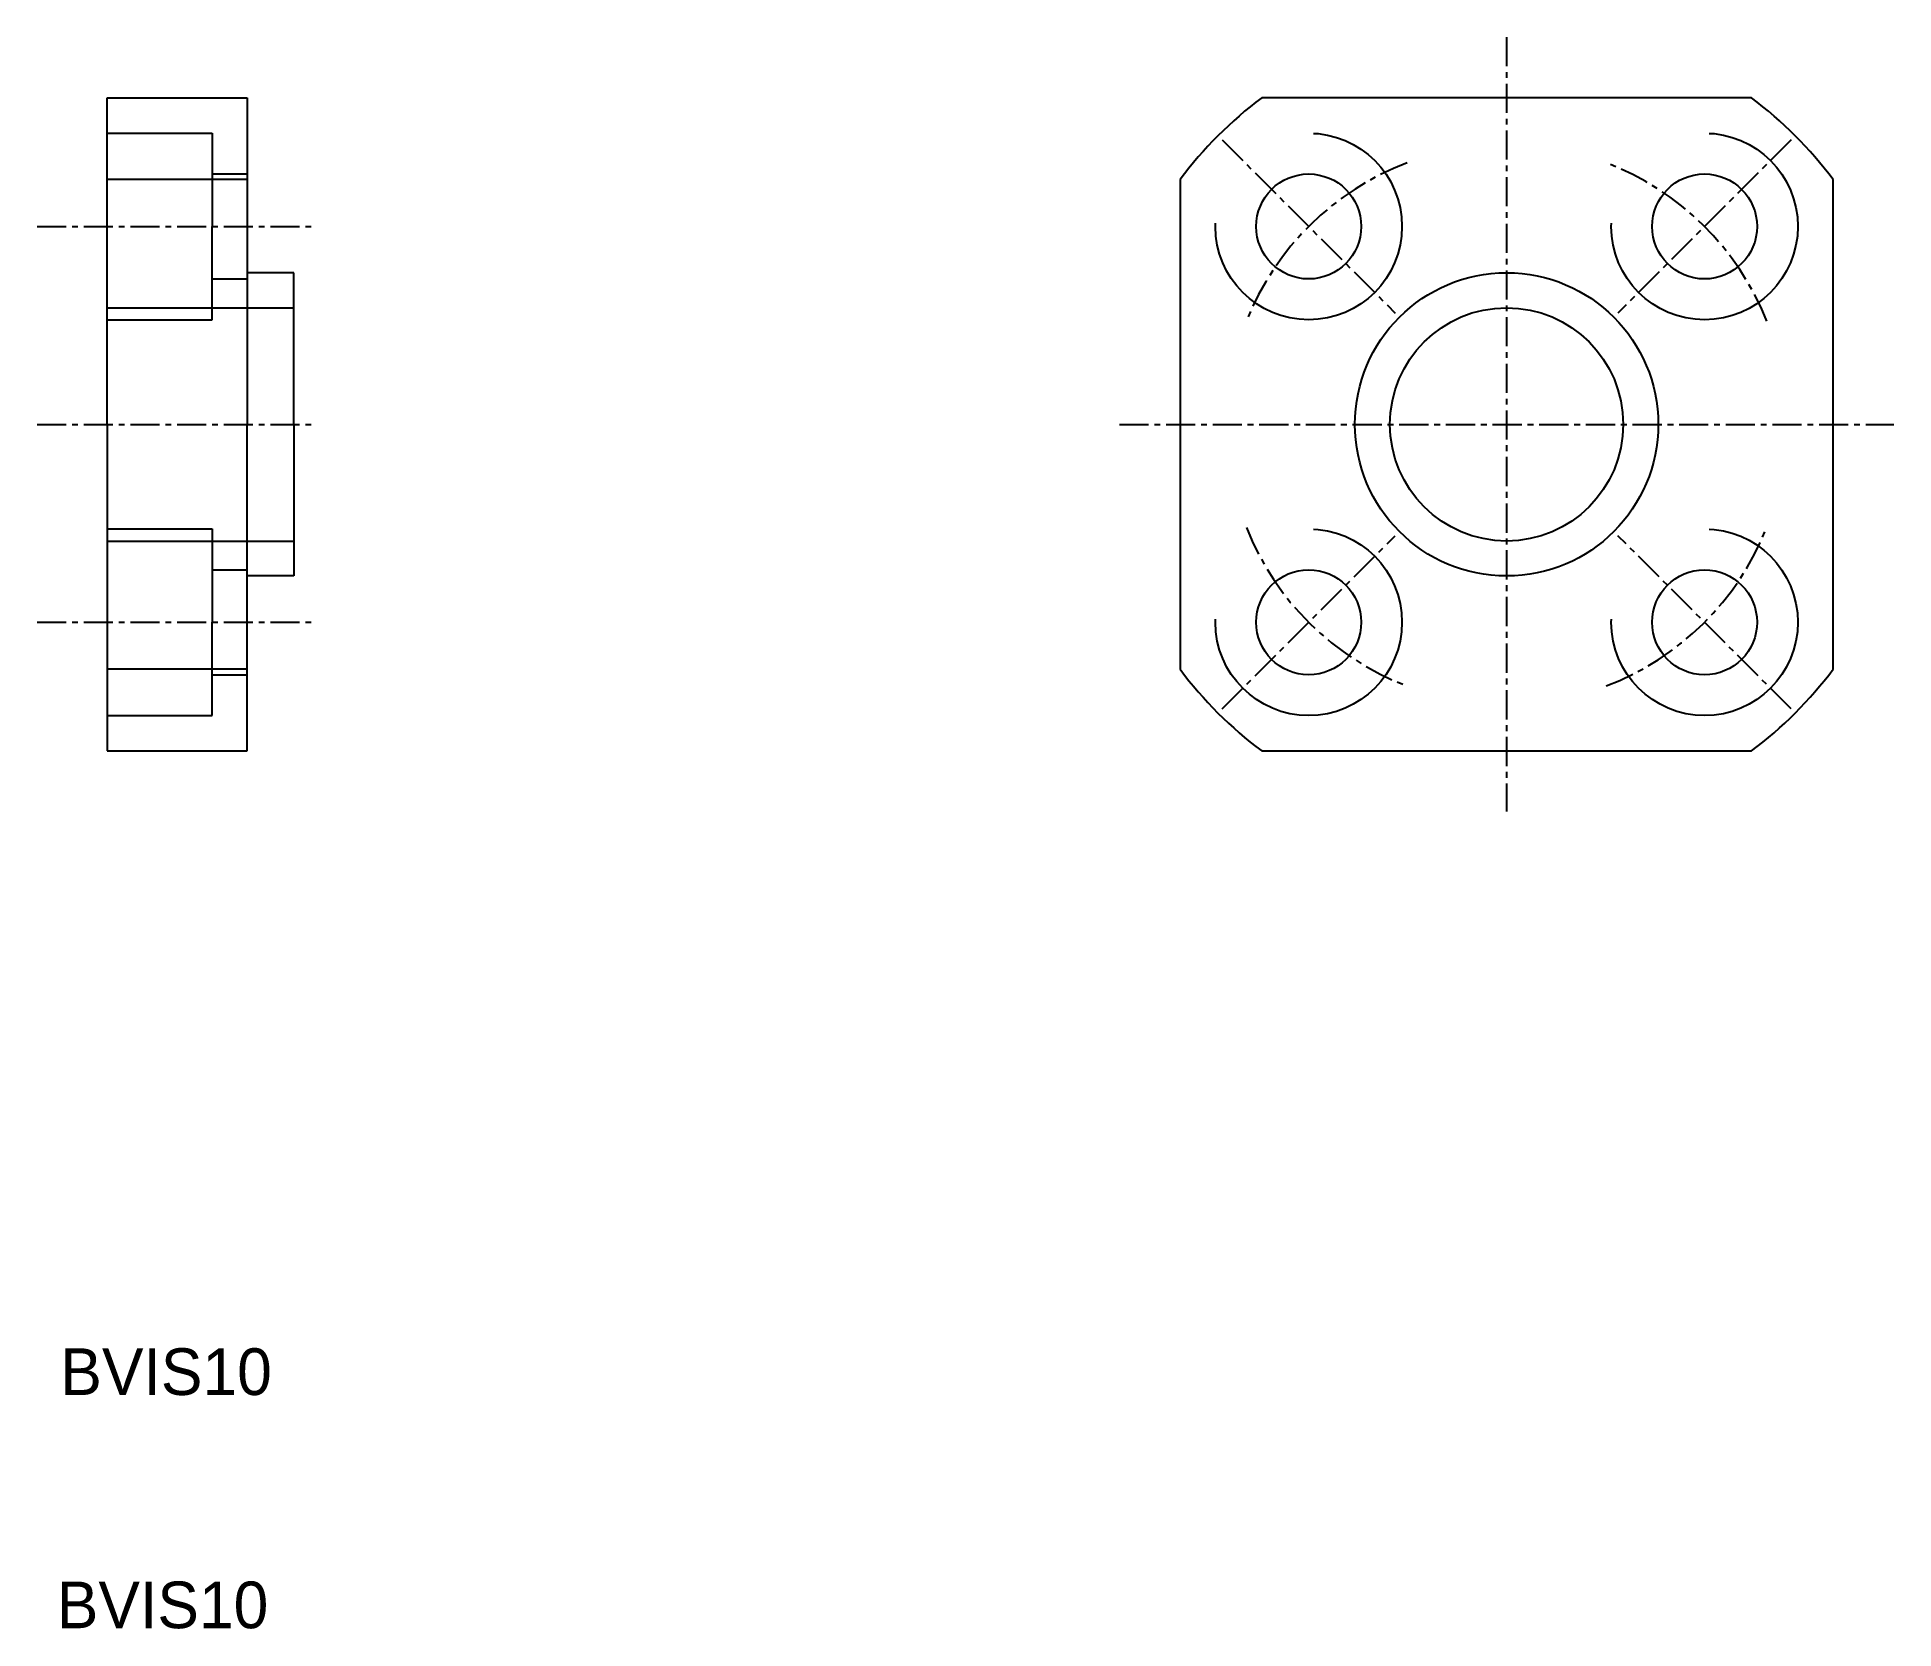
# Model space of a CAD drawing. Extents: x 146.5 to 226.1, y 82.3 to 150.6.
import ezdxf

# ---------------------------------------------------------------- set-up
doc = ezdxf.new("R2010")
doc.units = 0
doc.linetypes.add('CENTER', pattern=[2, 1.25, -0.25, 0.25, -0.25])
doc.linetypes.add('DASHED', pattern=[19.05, 12.7, -6.35])
doc.layers.get('0').update_dxf_attribs({"linetype": 'CONTINUOUS'})
doc.layers.add('CENTER', color=1, linetype='CENTER')

msp = doc.modelspace()

# ---------------------------------------------------------------- linework, layer by layer
for p, q in [((149.504, 133.973), (149.504, 147.973)), ((149.504, 147.973), (155.504, 147.973)), ((155.504, 147.973), (155.504, 133.973)), ((220.004, 147.973), (199.004, 147.973)), ((155.504, 144.473), (149.504, 144.473)), ((195.504, 144.473), (195.504, 123.473)), ((223.504, 123.473), (223.504, 144.473)), ((157.504, 140.473), (155.504, 140.473)), ((157.504, 133.973), (157.504, 140.473)), ((149.504, 133.973), (149.504, 119.973)), ((155.504, 119.973), (155.504, 133.973)), ((157.504, 133.973), (157.504, 127.473)), ((157.504, 127.473), (155.504, 127.473)), ((155.504, 123.473), (149.504, 123.473)), ((149.504, 119.973), (155.504, 119.973)), ((199.004, 119.973), (220.004, 119.973))]:
    msp.add_line(p, q)
at = {"color": 3, "linetype": 'DASHED'}
for p, q in [((149.504, 146.458), (154.004, 146.458)), ((154.004, 146.458), (154.004, 142.458)), ((154.004, 144.708), (155.504, 144.708)), ((154.004, 138.458), (154.004, 142.458)), ((154.004, 140.208), (155.504, 140.208)), ((149.504, 138.973), (157.504, 138.973)), ((149.504, 138.458), (154.004, 138.458)), ((149.504, 129.488), (154.004, 129.488)), ((149.504, 128.973), (157.504, 128.973)), ((154.004, 129.488), (154.004, 125.488)), ((154.004, 127.738), (155.504, 127.738)), ((154.004, 121.488), (154.004, 125.488)), ((154.004, 123.238), (155.504, 123.238)), ((149.504, 121.488), (154.004, 121.488))]:
    msp.add_line(p, q, dxfattribs=at)
for centre in [(201.019, 142.458), (217.99, 142.458), (201.019, 125.488), (217.99, 125.488)]:
    msp.add_circle(centre, 4, dxfattribs=at)
for centre, radius in [((201.019, 142.458), 2.25), ((201.019, 142.458), 2.25), ((217.99, 142.458), 2.25), ((209.504, 133.973), 6.5), ((209.504, 133.973), 5), ((201.019, 125.488), 2.25), ((217.99, 125.488), 2.25)]:
    msp.add_circle(centre, radius)
for start, end in [(126.8699, 143.1301), (36.8699, 53.1301), (216.8699, 233.1301), (306.8699, 323.1301)]:
    msp.add_arc((209.504, 133.973), 17.5, start, end)
at = {"layer": 'CENTER', "color": 1, "linetype": 'CENTER'}
for p, q in [((209.504, 150.575), (209.504, 117.371)), ((197.307, 146.171), (204.731, 138.746)), ((197.307, 146.171), (204.731, 138.746)), ((221.702, 146.171), (214.277, 138.746)), ((146.504, 142.458), (158.504, 142.458)), ((146.504, 133.973), (158.504, 133.973)), ((192.902, 133.973), (226.106, 133.973)), ((197.307, 121.776), (204.731, 129.2)), ((221.702, 121.776), (214.277, 129.2)), ((146.504, 125.488), (158.504, 125.488))]:
    msp.add_line(p, q, dxfattribs=at)
for start, end in [(110.83178, 158.35499), (21.64501, 69.16822), (201.64501, 249.16822), (290.83178, 338.35499)]:
    msp.add_arc((209.504, 133.973), 12, start, end, dxfattribs=at)

# ---------------------------------------------------------------- texts
for p in [(147.498, 92.36), (147.346, 82.361)]:
    msp.add_text('BVIS10', height=2).set_placement(p)

doc.saveas('drawing.dxf')
